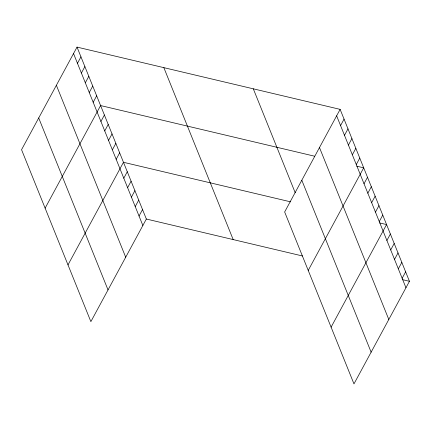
<?xml version="1.0" encoding="UTF-8"?>
<svg xmlns="http://www.w3.org/2000/svg" width="431" height="431" viewBox="0 0 431 431"><rect width="100%" height="100%" fill="white"/><g stroke="black" fill="none" stroke-linecap="round" stroke-linejoin="round"><path stroke-width="0.65" d="M77.025 47.103L21.55 149.702L90.871 321.634L146.346 219.029L77.025 47.103L340.129 109.366L409.45 281.298L353.975 383.897L284.654 211.971L340.129 109.366M77.461 63.303L80.953 56.844M81.389 73.044L84.885 66.584M85.316 82.79L88.813 76.33M89.249 92.53L92.74 86.071M93.177 102.271L96.668 95.817M45.12 208.157L100.595 105.557L314.625 156.211M100.919 121.472L104.41 115.012M104.728 130.927L108.219 124.467M108.542 140.382L112.033 133.922M112.356 149.837L115.847 143.383M116.165 159.298L119.662 152.838M67.996 264.893L123.471 162.293L290.677 201.864M123.794 178.208L127.285 171.748M127.603 187.663L131.099 181.203M131.417 197.118L134.908 190.664M135.232 206.578L138.723 200.119M139.046 216.033L142.537 209.574M340.565 125.572L344.057 119.112M344.493 135.312L347.984 128.853M348.42 145.053L351.911 138.599M352.348 154.799L355.839 148.339M356.275 164.54L359.772 158.08M308.219 270.426L363.699 167.826L356.776 166.188M364.017 183.741L367.508 177.281M367.832 193.196L371.323 186.736M371.646 202.651L375.137 196.191M375.455 212.106L378.946 205.652M379.269 221.561L382.76 215.107M331.1 327.161L386.575 224.562L379.652 222.924M386.893 240.476L390.389 234.017M390.707 249.932L394.198 243.472M394.521 259.387L398.012 252.927M398.33 268.842L401.827 262.387M402.145 278.302L405.636 271.842M146.346 219.029L302.53 255.992M402.527 279.66L409.45 281.298M336.638 115.826L405.959 287.757M319.479 147.553L388.805 319.484M301.808 180.244L371.129 352.17M253.304 88.818L295.224 192.786M163.85 67.651L233.171 239.577M73.534 53.557L142.855 225.488M56.38 85.284L125.701 257.215M38.704 117.975L108.025 289.907"/></g></svg>
